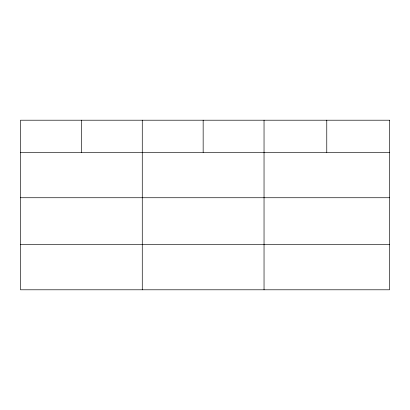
<?xml version="1.0" encoding="UTF-8"?>
<svg xmlns="http://www.w3.org/2000/svg" width="410" height="410" viewBox="0 0 410 410"><rect width="100%" height="100%" fill="white"/><g stroke="black" fill="none" stroke-linecap="round" stroke-linejoin="round"><path stroke-width="0.61" d="M20.5 152.397L389.5 152.397M20.5 197.738L389.5 197.738M20.5 244.452L389.5 244.452M326.77 120.207L326.77 152.397M264.04 120.207L264.04 289.793M203.155 120.207L203.155 152.397M142.27 120.207L142.27 289.793M81.385 120.207L81.385 152.397M389.5 120.207L20.5 120.207L20.5 289.793L389.5 289.793L389.5 120.207"/></g></svg>
